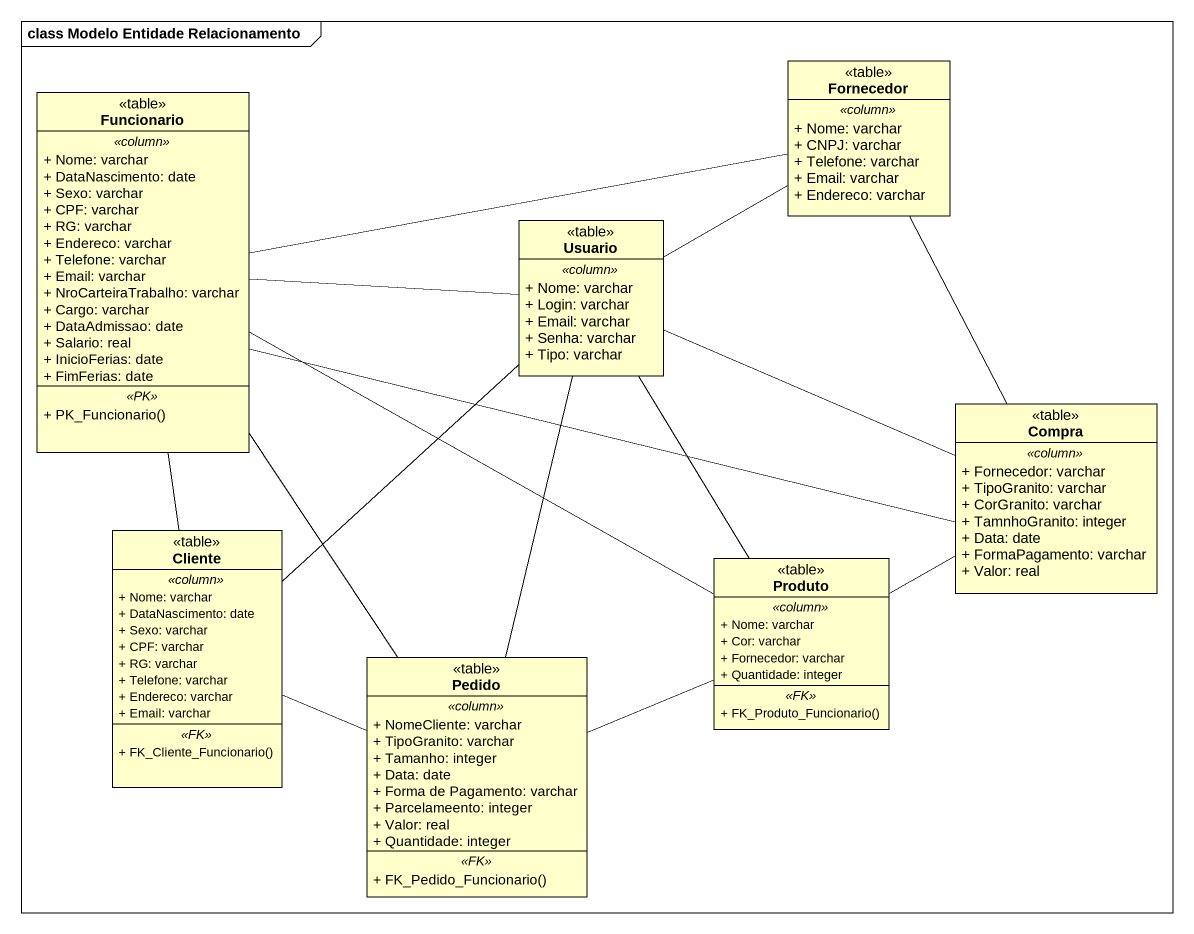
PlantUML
@startuml
mainframe class Modelo Entidade Relacionamento
hide circle
hide empty members
skinparam classAttributeIconSize 0
class Funcionario <<table>> {
  .. <<column>> ..
  + Nome: varchar
  + DataNascimento: date
  + Sexo: varchar
  + CPF: varchar
  + RG: varchar
  + Endereco: varchar
  + Telefone: varchar
  + Email: varchar
  + NroCarteiraTrabalho: varchar
  + Cargo: varchar
  + DataAdmissao: date
  + Salario: real
  + InicioFerias: date
  + FimFerias: date
  .. <<PK>> ..
  + PK_Funcionario()
}
class Fornecedor <<table>> {
  .. <<column>> ..
  + Nome: varchar
  + CNPJ: varchar
  + Telefone: varchar
  + Email: varchar
  + Endereco: varchar
}
class Usuario <<table>> {
  .. <<column>> ..
  + Nome: varchar
  + Login: varchar
  + Email: varchar
  + Senha: varchar
  + Tipo: varchar
}
class Compra <<table>> {
  .. <<column>> ..
  + Fornecedor: varchar
  + TipoGranito: varchar
  + CorGranito: varchar
  + TamnhoGranito: integer
  + Data: date
  + FormaPagamento: varchar
  + Valor: real
}
class Cliente <<table>> {
  .. <<column>> ..
  + Nome: varchar
  + DataNascimento: date
  + Sexo: varchar
  + CPF: varchar
  + RG: varchar
  + Telefone: varchar
  + Endereco: varchar
  + Email: varchar
  .. <<FK>> ..
  + FK_Cliente_Funcionario()
}
class Produto <<table>> {
  .. <<column>> ..
  + Nome: varchar
  + Cor: varchar
  + Fornecedor: varchar
  + Quantidade: integer
  .. <<FK>> ..
  + FK_Produto_Funcionario()
}
class Pedido <<table>> {
  .. <<column>> ..
  + NomeCliente: varchar
  + TipoGranito: varchar
  + Tamanho: integer
  + Data: date
  + Forma de Pagamento: varchar
  + Parcelameento: integer
  + Valor: real
  + Quantidade: integer
  .. <<FK>> ..
  + FK_Pedido_Funcionario()
}
Funcionario -right- Fornecedor
Funcionario -right- Usuario
Funcionario -right- Compra
Fornecedor -- Compra
Usuario -right- Fornecedor
Usuario -right- Compra
Compra -left- Produto
Cliente -up- Funcionario
Cliente -up- Usuario
Produto -left- Funcionario
Produto -up- Usuario
Pedido -up- Funcionario
Pedido -up- Usuario
Pedido -left- Cliente
Pedido -right- Produto
@enduml
